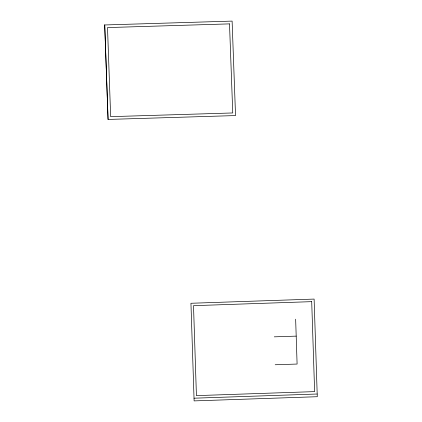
<?xml version="1.0" encoding="UTF-8"?>
<svg xmlns="http://www.w3.org/2000/svg" width="422" height="422" viewBox="0 0 422 422"><rect width="100%" height="100%" fill="white"/><g stroke="black" fill="none" stroke-linecap="round" stroke-linejoin="round"><path stroke-width="0.63" d="M194.02 398.199L317.186 394.011L314.11 299.082L190.944 303.27L194.115 400.9L317.281 396.712L317.186 394.011M274.279 336.84L296.197 336.128M275.186 364.756L297.099 364.049L295.648 319.19M104.719 24.961L232.111 21.1L235.539 115.57L108.064 119.437L104.719 24.961L108.064 119.437M311.705 301.651L193.513 305.67L196.425 395.625L314.622 391.611L311.705 301.651M229.51 23.88L107.515 27.578L110.664 116.657L232.749 112.954L229.51 23.88"/></g></svg>
